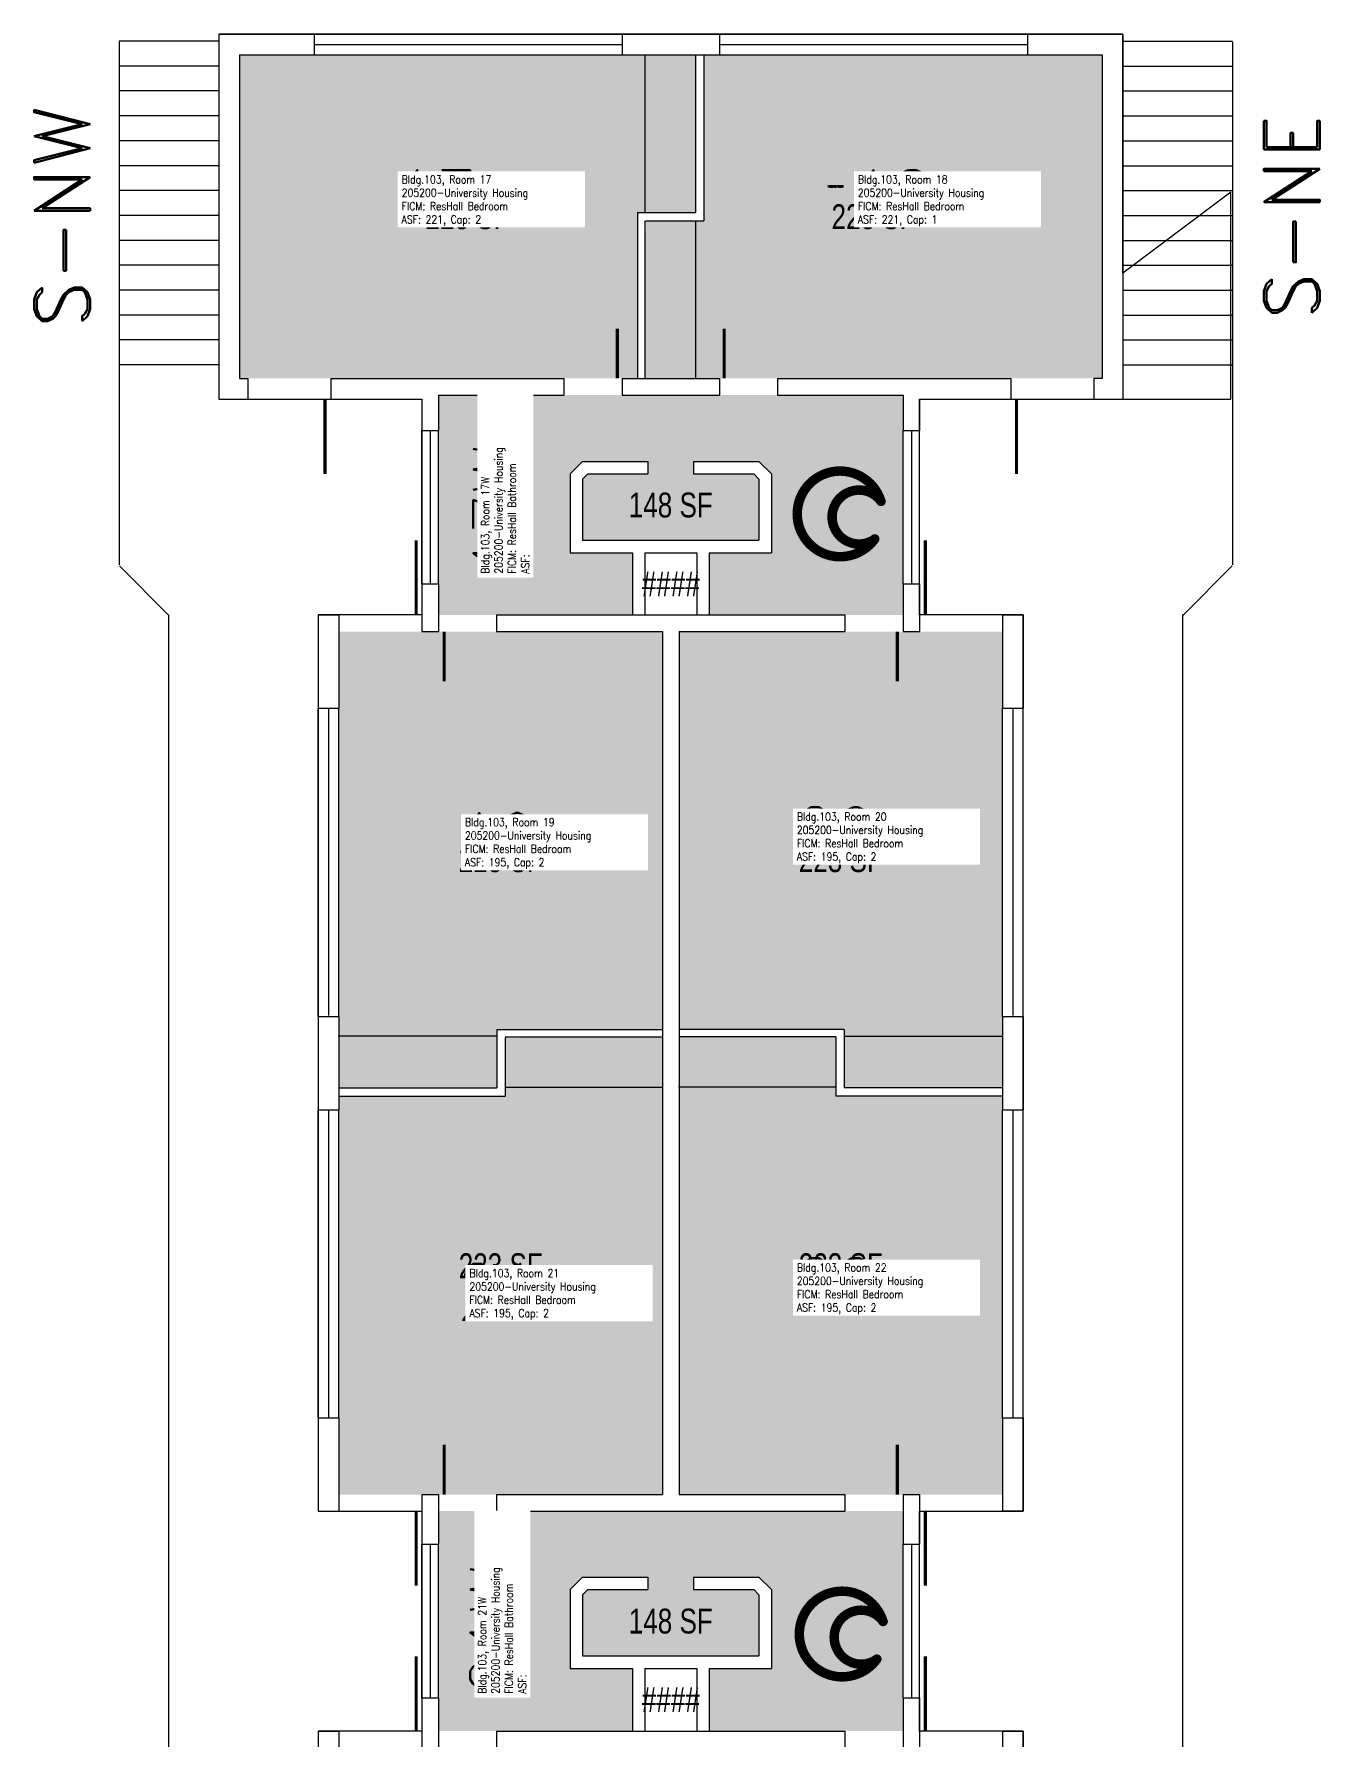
# Model space of a CAD drawing. Header units: inches. Extents: x -100 to 536, y 0 to 2108.
# Drawn here: x -89 to 531, y 1285 to 2108 of the extents above; entities that cross this region are included whole.
import ezdxf
from ezdxf.enums import TextEntityAlignment as Align

# ---------------------------------------------------------------- set-up
doc = ezdxf.new("R2010")
doc.units = ezdxf.units.IN
doc.header["$LTSCALE"] = 100
doc.header["$MEASUREMENT"] = 0
doc.layers.get('0').update_dxf_attribs({"linetype": 'CONTINUOUS'})
for name, color, linetype in [('A-DOOR', 2, 'CONTINUOUS'), ('A-FP', 16, 'CONTINUOUS'), ('A-GLAZ', 1, 'CONTINUOUS'), ('A-GLAZ-SILL', 2, 'CONTINUOUS'), ('A-IDEN-ICON', 4, 'CONTINUOUS'), ('A-IDEN-RNUM', 7, 'CONTINUOUS'), ('A-IDEN-SNUM', 4, 'CONTINUOUS'), ('A-IDEN-TEXT', 4, 'CONTINUOUS'), ('A-IDEN-VNUM', 4, 'CONTINUOUS'), ('A-SITE', 3, 'CONTINUOUS'), ('A-WALL', 5, 'CONTINUOUS'), ('AREA-TEXT', 3, 'CONTINUOUS'), ('Rooms-Category-Color', 7, 'CONTINUOUS'), ('Rooms-College-Color', 7, 'CONTINUOUS'), ('Rooms-Department-Color', 7, 'CONTINUOUS'), ('Rooms-Division-Color', 7, 'CONTINUOUS'), ('Rooms-Information', 7, 'CONTINUOUS')]:
    doc.layers.add(name, color=color, linetype=linetype)
doc.styles.add('AREA', font='arial.ttf', dxfattribs={"width": 0.75, "height": 24})
doc.styles.add('ROOMSNUMBER', font='TXT.SHX', dxfattribs={"height": 1})
doc.styles.add('ROOMVNUMBER', font='simplex.shx', dxfattribs={"width": 0.85})
doc.styles.add('TEXT', font='ROMAND')

# ---------------------------------------------------------------- blocks, each defined once
blk = doc.blocks.new('CPBATH')
at = {"const_width": 0.0127}
for points in [[(0.0571, 0.0168, 0.861492), (-0.0551, 0, 1)], [(0.0571, 0.0168, 0.729002), (-0.0084, -0.0042, 1)], [(-0.0551, 0, 0.726902), (0.0487, -0.0337, 1)], [(-0.0084, -0.0042, 0.609468), (0.0487, -0.0337, 1)]]:
    blk.add_lwpolyline(points, format="xyb", dxfattribs=at)
at = {"const_width": 0.00637}
for points in [[(0.0544, 0.0152, 1), (0.0599, 0.0184, 1)], [(0.0459, -0.0353, 1), (0.0515, -0.0321, 1)]]:
    blk.add_lwpolyline(points, format="xyb", close=True, dxfattribs=at)

msp = doc.modelspace()

# ---------------------------------------------------------------- hatches: boundary and pattern name
at = {"layer": 'Rooms-Category-Color', "true_color": 0x728ef3}
for points in [[(14, 1942), (10, 1942), (10, 2098), (46, 2098), (194.5, 2098), (230, 2098), (230, 2022), (202, 2022), (202, 1942), (166.5, 1942), (54, 1942)], [(422, 1942), (382, 1942), (269.5, 1942), (241.5, 1942), (205.54, 1942), (206, 2018), (234, 2018), (234, 2098), (390, 2098), (426, 2098), (426, 1942)], [(236.5, 1858), (236.5, 1828), (302, 1828), (330, 1828), (330, 1843), (330, 1917), (330, 1934), (269.5, 1934), (241.5, 1934), (194.5, 1934), (166.5, 1934), (106, 1934), (106, 1917), (106, 1843), (106, 1828), (134, 1828), (199.5, 1828), (199.5, 1858), (169.5, 1858), (169.5, 1896), (175.5, 1902), (207, 1902), (207, 1896), (177.99, 1896), (175.5, 1893.51), (175.5, 1864), (260.5, 1864), (260.5, 1893.51), (258.01, 1896), (229, 1896), (229, 1902), (260.5, 1902), (266.5, 1896), (266.5, 1858)], [(134.08, 1628.11), (134.08, 1600.11), (58, 1600.11), (58, 1634.5), (58, 1783), (58, 1820), (134, 1820), (214, 1820), (214, 1628.11)], [(378, 1600.11), (301.65, 1600.11), (301.65, 1628.11), (222, 1628.11), (222, 1820), (302, 1820), (378, 1820), (378, 1783), (378, 1634.5)], [(106, 1404), (134, 1404), (58, 1404), (58, 1441), (58, 1596.11), (138.08, 1596.11), (138.08, 1624.11), (214, 1624.57), (214, 1404), (134, 1404)], [(297.65, 1596.11), (297.65, 1624.57), (222, 1624.57), (222, 1404), (302, 1404), (378, 1404), (378, 1441), (378, 1596.11)], [(199.5, 1290), (199.5, 1320.18), (169.5, 1320.18), (169.5, 1358.18), (175.5, 1364.18), (207, 1364.18), (207, 1358.18), (177.99, 1358.18), (175.5, 1355.69), (175.5, 1326.18), (260.5, 1326.18), (260.5, 1355.69), (258.01, 1358.18), (229, 1358.18), (229, 1364.18), (260.5, 1364.18), (266.5, 1358.18), (266.5, 1320.18), (236.5, 1320.18), (236.5, 1290), (302, 1290), (330, 1290), (330, 1306), (330, 1380), (330, 1396), (302, 1396), (134, 1396), (106, 1396), (106, 1380), (106, 1306), (106, 1290), (134, 1290)]]:
    msp.add_hatch(color=171, dxfattribs=at).paths.add_polyline_path(points)
at = {"layer": 'Rooms-College-Color', "true_color": 0xadadad}
for points in [[(14, 1942), (10, 1942), (10, 2098), (46, 2098), (194.5, 2098), (230, 2098), (230, 2022), (202, 2022), (202, 1942), (166.5, 1942), (54, 1942)], [(422, 1942), (382, 1942), (269.5, 1942), (241.5, 1942), (205.54, 1942), (206, 2018), (234, 2018), (234, 2098), (390, 2098), (426, 2098), (426, 1942)], [(236.5, 1858), (236.5, 1828), (302, 1828), (330, 1828), (330, 1843), (330, 1917), (330, 1934), (269.5, 1934), (241.5, 1934), (194.5, 1934), (166.5, 1934), (106, 1934), (106, 1917), (106, 1843), (106, 1828), (134, 1828), (199.5, 1828), (199.5, 1858), (169.5, 1858), (169.5, 1896), (175.5, 1902), (207, 1902), (207, 1896), (177.99, 1896), (175.5, 1893.51), (175.5, 1864), (260.5, 1864), (260.5, 1893.51), (258.01, 1896), (229, 1896), (229, 1902), (260.5, 1902), (266.5, 1896), (266.5, 1858)], [(134.08, 1628.11), (134.08, 1600.11), (58, 1600.11), (58, 1634.5), (58, 1783), (58, 1820), (134, 1820), (214, 1820), (214, 1628.11)], [(378, 1600.11), (301.65, 1600.11), (301.65, 1628.11), (222, 1628.11), (222, 1820), (302, 1820), (378, 1820), (378, 1783), (378, 1634.5)], [(106, 1404), (134, 1404), (58, 1404), (58, 1441), (58, 1596.11), (138.08, 1596.11), (138.08, 1624.11), (214, 1624.57), (214, 1404), (134, 1404)], [(297.65, 1596.11), (297.65, 1624.57), (222, 1624.57), (222, 1404), (302, 1404), (378, 1404), (378, 1441), (378, 1596.11)], [(199.5, 1290), (199.5, 1320.18), (169.5, 1320.18), (169.5, 1358.18), (175.5, 1364.18), (207, 1364.18), (207, 1358.18), (177.99, 1358.18), (175.5, 1355.69), (175.5, 1326.18), (260.5, 1326.18), (260.5, 1355.69), (258.01, 1358.18), (229, 1358.18), (229, 1364.18), (260.5, 1364.18), (266.5, 1358.18), (266.5, 1320.18), (236.5, 1320.18), (236.5, 1290), (302, 1290), (330, 1290), (330, 1306), (330, 1380), (330, 1396), (302, 1396), (134, 1396), (106, 1396), (106, 1380), (106, 1306), (106, 1290), (134, 1290)]]:
    msp.add_hatch(color=253, dxfattribs=at).paths.add_polyline_path(points)
at = {"layer": 'Rooms-Department-Color', "true_color": 0x604aed}
for points in [[(14, 1942), (10, 1942), (10, 2098), (46, 2098), (194.5, 2098), (230, 2098), (230, 2022), (202, 2022), (202, 1942), (166.5, 1942), (54, 1942)], [(422, 1942), (382, 1942), (269.5, 1942), (241.5, 1942), (205.54, 1942), (206, 2018), (234, 2018), (234, 2098), (390, 2098), (426, 2098), (426, 1942)], [(236.5, 1858), (236.5, 1828), (302, 1828), (330, 1828), (330, 1843), (330, 1917), (330, 1934), (269.5, 1934), (241.5, 1934), (194.5, 1934), (166.5, 1934), (106, 1934), (106, 1917), (106, 1843), (106, 1828), (134, 1828), (199.5, 1828), (199.5, 1858), (169.5, 1858), (169.5, 1896), (175.5, 1902), (207, 1902), (207, 1896), (177.99, 1896), (175.5, 1893.51), (175.5, 1864), (260.5, 1864), (260.5, 1893.51), (258.01, 1896), (229, 1896), (229, 1902), (260.5, 1902), (266.5, 1896), (266.5, 1858)], [(134.08, 1628.11), (134.08, 1600.11), (58, 1600.11), (58, 1634.5), (58, 1783), (58, 1820), (134, 1820), (214, 1820), (214, 1628.11)], [(378, 1600.11), (301.65, 1600.11), (301.65, 1628.11), (222, 1628.11), (222, 1820), (302, 1820), (378, 1820), (378, 1783), (378, 1634.5)], [(106, 1404), (134, 1404), (58, 1404), (58, 1441), (58, 1596.11), (138.08, 1596.11), (138.08, 1624.11), (214, 1624.57), (214, 1404), (134, 1404)], [(297.65, 1596.11), (297.65, 1624.57), (222, 1624.57), (222, 1404), (302, 1404), (378, 1404), (378, 1441), (378, 1596.11)], [(199.5, 1290), (199.5, 1320.18), (169.5, 1320.18), (169.5, 1358.18), (175.5, 1364.18), (207, 1364.18), (207, 1358.18), (177.99, 1358.18), (175.5, 1355.69), (175.5, 1326.18), (260.5, 1326.18), (260.5, 1355.69), (258.01, 1358.18), (229, 1358.18), (229, 1364.18), (260.5, 1364.18), (266.5, 1358.18), (266.5, 1320.18), (236.5, 1320.18), (236.5, 1290), (302, 1290), (330, 1290), (330, 1306), (330, 1380), (330, 1396), (302, 1396), (134, 1396), (106, 1396), (106, 1380), (106, 1306), (106, 1290), (134, 1290)]]:
    msp.add_hatch(color=173, dxfattribs=at).paths.add_polyline_path(points)
at = {"layer": 'Rooms-Division-Color', "true_color": 0x604aed}
for points in [[(14, 1942), (10, 1942), (10, 2098), (46, 2098), (194.5, 2098), (230, 2098), (230, 2022), (202, 2022), (202, 1942), (166.5, 1942), (54, 1942)], [(422, 1942), (382, 1942), (269.5, 1942), (241.5, 1942), (205.54, 1942), (206, 2018), (234, 2018), (234, 2098), (390, 2098), (426, 2098), (426, 1942)], [(236.5, 1858), (236.5, 1828), (302, 1828), (330, 1828), (330, 1843), (330, 1917), (330, 1934), (269.5, 1934), (241.5, 1934), (194.5, 1934), (166.5, 1934), (106, 1934), (106, 1917), (106, 1843), (106, 1828), (134, 1828), (199.5, 1828), (199.5, 1858), (169.5, 1858), (169.5, 1896), (175.5, 1902), (207, 1902), (207, 1896), (177.99, 1896), (175.5, 1893.51), (175.5, 1864), (260.5, 1864), (260.5, 1893.51), (258.01, 1896), (229, 1896), (229, 1902), (260.5, 1902), (266.5, 1896), (266.5, 1858)], [(134.08, 1628.11), (134.08, 1600.11), (58, 1600.11), (58, 1634.5), (58, 1783), (58, 1820), (134, 1820), (214, 1820), (214, 1628.11)], [(378, 1600.11), (301.65, 1600.11), (301.65, 1628.11), (222, 1628.11), (222, 1820), (302, 1820), (378, 1820), (378, 1783), (378, 1634.5)], [(106, 1404), (134, 1404), (58, 1404), (58, 1441), (58, 1596.11), (138.08, 1596.11), (138.08, 1624.11), (214, 1624.57), (214, 1404), (134, 1404)], [(297.65, 1596.11), (297.65, 1624.57), (222, 1624.57), (222, 1404), (302, 1404), (378, 1404), (378, 1441), (378, 1596.11)], [(199.5, 1290), (199.5, 1320.18), (169.5, 1320.18), (169.5, 1358.18), (175.5, 1364.18), (207, 1364.18), (207, 1358.18), (177.99, 1358.18), (175.5, 1355.69), (175.5, 1326.18), (260.5, 1326.18), (260.5, 1355.69), (258.01, 1358.18), (229, 1358.18), (229, 1364.18), (260.5, 1364.18), (266.5, 1358.18), (266.5, 1320.18), (236.5, 1320.18), (236.5, 1290), (302, 1290), (330, 1290), (330, 1306), (330, 1380), (330, 1396), (302, 1396), (134, 1396), (106, 1396), (106, 1380), (106, 1306), (106, 1290), (134, 1290)]]:
    msp.add_hatch(color=173, dxfattribs=at).paths.add_polyline_path(points)

# ---------------------------------------------------------------- linework, layer by layer
at = {"layer": 'A-DOOR'}
for p, q in [((205.54, 2098), (205.54, 2022)), ((230, 2018), (230, 1942)), ((134.17, 1624.89), (57.67, 1624.89)), ((301.57, 1624.89), (378.06, 1624.89)), ((138.17, 1600.38), (214.06, 1600.38)), ((297.57, 1600.38), (221.67, 1600.38))]:
    msp.add_line(p, q, dxfattribs=at)
for points in [[(192.25, 1942, 1.5, 1.5, 0), (192.25, 1966, 0, 0, 0), (193, 1966, 0, 0, 0.414214), (169, 1942, 0, 0, 0.414214)], [(243.75, 1942, 1.5, 1.5, 0), (243.75, 1966, 0, 0, 0), (243, 1966, 0, 0, -0.414214), (267, 1942, 0, 0, -0.414214)], [(51.25, 1932, 1.5, 1.5, 0), (51.25, 1896, 0, 0, 0), (50.5, 1896, 0, 0, -0.414214), (16, 1933.5, 0, 0, -0.414214)], [(384.75, 1932, 1.5, 1.5, 0), (384.75, 1896, 0, 0, 0), (385.5, 1896, 0, 0, 0.414214), (420, 1933.5, 0, 0, 0.414214)], [(95.25, 1828, 1.5, 1.5, 0), (95.25, 1864, 0, 0, 0), (94.5, 1864, 0, 0, 0.414214), (60, 1826.5, 0, 0, 0.414214)], [(340.75, 1828, 1.5, 1.5, 0), (340.75, 1864, 0, 0, 0), (341.5, 1864, 0, 0, -0.414214), (376, 1826.5, 0, 0, -0.414214)], [(108.75, 1820, 1.5, 1.5, 0), (108.75, 1796, 0, 0, 0), (108, 1796, 0, 0, 0.414214), (132, 1820, 0, 0, 0.414214)], [(327.25, 1820, 1.5, 1.5, 0), (327.25, 1796, 0, 0, 0), (328, 1796, 0, 0, -0.414214), (304, 1820, 0, 0, -0.414214)], [(108.75, 1404, 1.5, 1.5, 0), (108.75, 1428, 0, 0, 0), (108, 1428, 0, 0, -0.414214), (132, 1404, 0, 0, -0.414214)], [(327.25, 1404, 1.5, 1.5, 0), (327.25, 1428, 0, 0, 0), (328, 1428, 0, 0, 0.414214), (304, 1404, 0, 0, 0.414214)], [(95.25, 1396, 1.5, 1.5, 0), (95.25, 1360, 0, 0, 0), (94.5, 1360, 0, 0, -0.414214), (60, 1397.5, 0, 0, -0.414214)], [(340.75, 1396, 1.5, 1.5, 0), (340.75, 1360, 0, 0, 0), (341.5, 1360, 0, 0, 0.414214), (376, 1397.5, 0, 0, 0.414214)], [(95.25, 1290, 1.5, 1.5, 0), (95.25, 1326, 0, 0, 0), (94.5, 1326, 0, 0, 0.414214), (60, 1288.5, 0, 0, 0.414214)], [(340.75, 1290, 1.5, 1.5, 0), (340.75, 1326, 0, 0, 0), (341.5, 1326, 0, 0, -0.414214), (376, 1288.5, 0, 0, -0.414214)]]:
    msp.add_lwpolyline(points, format="xyseb", dxfattribs=at)
at = {"layer": 'A-FP', "elevation": -5016}
msp.add_lwpolyline([(388, 818), (388, 1290), (338, 1290), (338, 1396), (388, 1396), (388, 1828), (338, 1828), (338, 1932), (488, 1932), (488, 2031.87), (436, 1992.8), (436, 2108), (0, 2108), (0, 1932), (98, 1932), (98, 1828), (48, 1828), (48, 1396), (98, 1396), (98, 1290), (48, 1290), (48, 818)], dxfattribs=at)
at = {"layer": 'A-GLAZ'}
for p, q in [((46, 2103), (194.5, 2103)), ((241.5, 2103), (390, 2103)), ((102, 1917), (102, 1843)), ((334, 1917), (334, 1843)), ((53, 1783), (53, 1635)), ((383, 1783), (383, 1635)), ((53, 1589), (53, 1441)), ((383, 1589), (383, 1441)), ((102, 1380), (102, 1306)), ((334, 1380), (334, 1306))]:
    msp.add_line(p, q, dxfattribs=at)
at = {"layer": 'A-GLAZ-SILL'}
for p, q in [((46, 2108), (194.5, 2108)), ((241.5, 2108), (390, 2108)), ((46, 2098), (194.5, 2098)), ((241.5, 2098), (390, 2098)), ((98, 1843), (98, 1917)), ((106, 1843), (106, 1917)), ((330, 1843), (330, 1917)), ((338, 1843), (338, 1917)), ((48, 1634.5), (48, 1783)), ((58, 1634.5), (58, 1783)), ((378, 1634.5), (378, 1783)), ((388, 1634.5), (388, 1783)), ((48, 1441), (48, 1589.5)), ((58, 1441), (58, 1589.5)), ((378, 1441), (378, 1589.5)), ((388, 1441), (388, 1589.5)), ((98, 1306), (98, 1380)), ((106, 1306), (106, 1380)), ((330, 1306), (330, 1380)), ((338, 1306), (338, 1380))]:
    msp.add_line(p, q, dxfattribs=at)
at = {"layer": 'A-SITE'}
for p, q in [((-48, 2104.33), (-48, 1852.11)), ((0, 2104.59), (-47.92, 2104.59)), ((436, 2104.59), (488.8, 2104.59)), ((488.87, 2104.33), (488.87, 1852.11)), ((0, 2092.59), (-47.92, 2092.59)), ((436, 2092.59), (488.8, 2092.59)), ((0, 2080.59), (-47.92, 2080.59)), ((436, 2080.59), (488.8, 2080.59)), ((0, 2068.59), (-47.92, 2068.59)), ((436, 2068.59), (488.8, 2068.59)), ((0, 2056.59), (-47.92, 2056.59)), ((436, 2056.59), (488.8, 2056.59)), ((0, 2044.59), (-47.92, 2044.59)), ((436, 2044.59), (488.8, 2044.59)), ((0, 2032.59), (-47.92, 2032.59)), ((436, 2032.59), (488.8, 2032.59)), ((0, 2020.59), (-47.92, 2020.59)), ((436, 2020.59), (488.8, 2020.59)), ((0, 2008.59), (-47.92, 2008.59)), ((436, 2008.59), (488.8, 2008.59)), ((0, 1996.59), (-47.92, 1996.59)), ((436, 1996.59), (488.8, 1996.59)), ((0, 1984.59), (-47.92, 1984.59)), ((436, 1984.59), (488.8, 1984.59)), ((0, 1972.59), (-47.92, 1972.59)), ((436, 1972.59), (488.8, 1972.59)), ((0, 1960.59), (-47.92, 1960.59)), ((436, 1960.59), (488.8, 1960.59)), ((0, 1948.59), (-47.92, 1948.59)), ((436, 1948.59), (488.8, 1948.59)), ((-47.82, 1851.67), (-24.13, 1827.89)), ((488.7, 1851.67), (465.01, 1827.89)), ((-24.36, 1828.11), (-24, 1828.11)), ((-24, 279.48), (-24, 1828.11)), ((-24, 279.48), (-24, 1828.11)), ((464.87, 279.48), (464.87, 1828.11)), ((465.23, 1828.11), (464.87, 1828.11)), ((464.87, 279.48), (464.87, 1828.11))]:
    msp.add_line(p, q, dxfattribs=at)
at = {"layer": 'A-WALL'}
for p, q in [((0, 2108), (46, 2108)), ((0, 2108), (0, 1932)), ((46, 2108), (46, 2098)), ((194.5, 2108), (194.5, 2098)), ((194.5, 2108), (241.5, 2108)), ((241.5, 2108), (241.5, 2098)), ((390, 2108), (390, 2098)), ((390, 2108), (436, 2108)), ((436, 2108), (436, 1932)), ((10, 2098), (10, 1942)), ((10, 2098), (46, 2098)), ((194.5, 2098), (241.5, 2098)), ((230, 2098), (230, 2022)), ((234, 2098), (234, 2018)), ((390, 2098), (426, 2098)), ((426, 2098), (426, 1942)), ((202, 2022), (202, 1942)), ((202, 2022), (230, 2022)), ((205.54, 2018), (205.54, 1942)), ((206, 2018), (234, 2018)), ((10, 1942), (14, 1942)), ((14, 1942), (14, 1932)), ((54, 1942), (166.5, 1942)), ((54, 1942), (54, 1932)), ((166.5, 1942), (166.5, 1934)), ((194.5, 1942), (194.5, 1934)), ((194.5, 1942), (241.5, 1942)), ((241.5, 1942), (241.5, 1934)), ((269.5, 1942), (269.5, 1934)), ((269.5, 1942), (382, 1942)), ((382, 1942), (382, 1932)), ((422, 1942), (422, 1932)), ((426, 1942), (422, 1942)), ((106, 1934), (106, 1917)), ((106, 1934), (166.5, 1934)), ((194.5, 1934), (241.5, 1934)), ((269.5, 1934), (330, 1934)), ((330, 1934), (330, 1917)), ((0, 1932), (14, 1932)), ((54, 1932), (98, 1932)), ((98, 1932), (98, 1917)), ((338, 1932), (338, 1917)), ((338, 1932), (382, 1932)), ((422, 1932), (436, 1932)), ((98, 1917), (106, 1917)), ((330, 1917), (338, 1917)), ((175.5, 1902), (169.5, 1896)), ((175.5, 1902), (207, 1902)), ((207, 1902), (207, 1896)), ((229, 1902), (229, 1896)), ((229, 1902), (260.5, 1902)), ((266.5, 1896), (260.5, 1902)), ((169.5, 1896), (169.5, 1858)), ((175.5, 1893.51), (177.99, 1896)), ((175.5, 1893.51), (175.5, 1864)), ((177.99, 1896), (207, 1896)), ((229, 1896), (258.01, 1896)), ((258.01, 1896), (260.5, 1893.51)), ((260.5, 1893.51), (260.5, 1864)), ((266.5, 1896), (266.5, 1858)), ((175.5, 1864), (260.5, 1864)), ((169.5, 1858), (199.5, 1858)), ((199.5, 1858), (199.5, 1828)), ((205.5, 1858), (205.5, 1828)), ((205.5, 1858), (230.5, 1858)), ((230.5, 1858), (230.5, 1828)), ((236.5, 1858), (236.5, 1828)), ((236.5, 1858), (266.5, 1858)), ((98, 1843), (106, 1843)), ((98, 1843), (98, 1820)), ((106, 1843), (106, 1820)), ((330, 1843), (330, 1820)), ((330, 1843), (338, 1843)), ((338, 1843), (338, 1820)), ((48, 1828), (58, 1828)), ((48, 1828), (58, 1828)), ((48, 1828), (48, 1783)), ((58, 1828), (58, 1783)), ((134, 1828), (302, 1828)), ((134, 1828), (134, 1820)), ((302, 1828), (302, 1820)), ((378, 1828), (378, 1783)), ((378, 1828), (388, 1828)), ((388, 1828), (388, 1783)), ((98, 1820), (106, 1820)), ((134, 1820), (214, 1820)), ((214, 1820), (214, 1404)), ((222, 1820), (222, 1404)), ((222, 1820), (302, 1820)), ((330, 1820), (338, 1820)), ((48, 1783), (58, 1783)), ((378, 1783), (388, 1783)), ((48, 1634.5), (58, 1634.5)), ((48, 1634.5), (48, 1589.5)), ((58, 1634.5), (58, 1589.5)), ((378, 1634.5), (388, 1634.5)), ((378, 1634.5), (378, 1589.5)), ((388, 1634.5), (388, 1589.5)), ((134.08, 1628.11), (134.08, 1600.11)), ((134.08, 1628.11), (213.74, 1628.11)), ((138.08, 1624.57), (213.74, 1624.57)), ((138.08, 1624.11), (138.08, 1596.11)), ((301.65, 1628.11), (222, 1628.11)), ((297.65, 1624.57), (222, 1624.57)), ((297.65, 1624.57), (297.65, 1596.11)), ((301.65, 1628.11), (301.65, 1600.11)), ((58.08, 1600.11), (134.08, 1600.11)), ((377.65, 1600.11), (301.65, 1600.11)), ((48, 1589.5), (58, 1589.5)), ((58.08, 1596.11), (138.08, 1596.11)), ((377.65, 1596.11), (297.65, 1596.11)), ((378, 1589.5), (388, 1589.5)), ((48, 1441), (58, 1441)), ((48, 1441), (48, 1396)), ((58, 1441), (58, 1396)), ((378, 1441), (388, 1441)), ((378, 1441), (378, 1396)), ((388, 1441), (388, 1396)), ((98, 1404), (106, 1404)), ((98, 1404), (98, 1380)), ((106, 1404), (106, 1380)), ((134, 1404), (134, 1396)), ((134, 1404), (214, 1404)), ((222, 1404), (302, 1404)), ((302, 1404), (302, 1396)), ((330, 1404), (330, 1380)), ((330, 1404), (338, 1404)), ((338, 1404), (338, 1380)), ((48, 1396), (58, 1396)), ((134, 1396), (302, 1396)), ((388, 1396), (378, 1396)), ((98, 1380), (106, 1380)), ((330, 1380), (338, 1380)), ((169.5, 1358.18), (175.5, 1364.18)), ((169.5, 1358.18), (169.5, 1320.18)), ((175.5, 1364.18), (207, 1364.18)), ((177.99, 1358.18), (175.5, 1355.69)), ((177.99, 1358.18), (207, 1358.18)), ((207, 1364.18), (207, 1358.18)), ((229, 1364.18), (229, 1358.18)), ((229, 1364.18), (260.5, 1364.18)), ((229, 1358.18), (258.01, 1358.18)), ((258.01, 1358.18), (260.5, 1355.69)), ((266.5, 1358.18), (260.5, 1364.18)), ((266.5, 1358.18), (266.5, 1320.18)), ((175.5, 1355.69), (175.5, 1326.18)), ((260.5, 1355.69), (260.5, 1326.18)), ((175.5, 1326.18), (260.5, 1326.18)), ((169.5, 1320.18), (199.5, 1320.18)), ((199.5, 1320.18), (199.5, 1290.18)), ((205.5, 1320.18), (230.5, 1320.18)), ((205.5, 1320.18), (205.5, 1290.18)), ((230.5, 1320.18), (230.5, 1290.18)), ((236.5, 1320.18), (266.5, 1320.18)), ((236.5, 1320.18), (236.5, 1290.18)), ((98, 1306), (106, 1306)), ((98, 1306), (98, 1282)), ((106, 1306), (106, 1282)), ((330, 1306), (330, 1282)), ((330, 1306), (338, 1306)), ((338, 1306), (338, 1282)), ((48, 1290), (58, 1290)), ((48, 1290), (48, 1245)), ((58, 1290), (58, 1245)), ((134, 1290), (302, 1290)), ((134, 1290), (134, 1282)), ((302, 1290), (302, 1282)), ((378, 1290), (378, 1245)), ((378, 1290), (388, 1290)), ((388, 1290), (388, 1245))]:
    msp.add_line(p, q, dxfattribs=at)

# ---------------------------------------------------------------- block references
at = {"layer": 'A-IDEN-ICON', "xscale": 360, "yscale": 360, "zscale": 360}
for p in [(298.81, 1876.73), (299.81, 1336.76)]:
    msp.add_blockref('CPBATH', p, dxfattribs=at)

# ---------------------------------------------------------------- texts
at = {"layer": 'A-IDEN-RNUM', "style": 'ROOMSNUMBER', "width": 0.85}
for s, p in [('0017-00', (134.57, 2031.93, 0)), ('0018-00', (297.37, 2034.61, 0)), ('0019-00', (134.57, 1719.11, 0)), ('0020-00', (297.37, 1721.79, 0)), ('0021-00', (134.57, 1501.71, 0)), ('0022-00', (297.37, 1504.4, 0))]:
    msp.add_text(s, height=1, dxfattribs=at).set_placement(p, align=Align.MIDDLE)
for s, p in [('0017-W0', (134.78, 1883.46, 0)), ('0021-W0', (134.78, 1338.54, 0))]:
    msp.add_text(s, height=1, rotation=90, dxfattribs=at).set_placement(p, align=Align.MIDDLE)
at = {"layer": 'A-IDEN-SNUM', "style": 'ROOMSNUMBER', "width": 0.85}
for s, p in [('1030001700', (134.57, 2031.93, 0)), ('1030001800', (297.37, 2034.61, 0)), ('1030001900', (134.57, 1719.11, 0)), ('1030002000', (297.37, 1721.79, 0)), ('1030002100', (134.57, 1501.71, 0)), ('1030002200', (297.37, 1504.4, 0))]:
    msp.add_text(s, height=1, dxfattribs=at).set_placement(p, align=Align.MIDDLE)
for s, p in [('10300017W0', (134.78, 1883.46, 0)), ('10300021W0', (134.78, 1338.54, 0))]:
    msp.add_text(s, height=1, rotation=90, dxfattribs=at).set_placement(p, align=Align.MIDDLE)
at = {"layer": 'A-IDEN-TEXT', "style": 'TEXT'}
for s, p in [('S-NW', (-75.5, 2020, 0)), ('S-NE', (517.5, 2020, 0))]:
    msp.add_text(s, height=27, rotation=90, dxfattribs=at).set_placement(p, align=Align.MIDDLE)
at = {"layer": 'A-IDEN-VNUM', "style": 'ROOMVNUMBER', "width": 0.85}
for s, p in [('17', (104.63, 2028.96, 0)), ('18', (324.6, 2028.96, 0)), ('19', (134.57, 1719.11, 0)), ('20', (297.37, 1721.79, 0)), ('21', (134.57, 1501.71, 0)), ('22', (297.37, 1504.4, 0))]:
    msp.add_text(s, height=27, dxfattribs=at).set_placement(p, align=Align.MIDDLE)
for s, p in [('17W', (136.28, 1878.51, 0)), ('21W', (134.78, 1338.54, 0))]:
    msp.add_text(s, height=27, rotation=90, dxfattribs=at).set_placement(p, align=Align.MIDDLE)
at = {"layer": 'AREA-TEXT', "style": 'AREA', "width": 0.75}
for s, p in [('223 SF', (120, 2020)), ('223 SF', (315.77, 2020)), ('148 SF', (218, 1881)), ('####', (218, 1843)), ('223 SF', (136, 1710.05)), ('223 SF', (300, 1710.05)), ('223 SF', (136, 1514.28)), ('223 SF', (300, 1514.28)), ('148 SF', (218, 1343)), ('####', (218, 1305.09))]:
    msp.add_text(s, height=12, dxfattribs=at).set_placement(p, align=Align.MIDDLE_CENTER)

# ---------------------------------------------------------------- next in the draw order: texts
at = {"layer": 'Rooms-Information', "char_height": 3.8571, "width": 86.4, "attachment_point": 7, "style": 'ROOMVNUMBER', "bg_fill": 3, "box_fill_scale": 1.5, "bg_fill_color": 256, "bg_fill_true_color": 13158600, "bg_fill_transparency": 0}
for s, insert in [('Bldg.103, Room 17^M^J205200-University Housing^M^JFICM: ResHall Bedroom^M^JASF: 221, Cap: 2', (88.24, 2015.46, 0)), ('Bldg.103, Room 18^M^J205200-University Housing^M^JFICM: ResHall Bedroom^M^JASF: 221, Cap: 1', (308.21, 2015.46, 0)), ('Bldg.103, Room 19^M^J205200-University Housing^M^JFICM: ResHall Bedroom^M^JASF: 195, Cap: 2', (118.72, 1705.61, 0)), ('Bldg.103, Room 20^M^J205200-University Housing^M^JFICM: ResHall Bedroom^M^JASF: 195, Cap: 2', (278.79, 1708.29, 0)), ('Bldg.103, Room 21^M^J205200-University Housing^M^JFICM: ResHall Bedroom^M^JASF: 195, Cap: 2', (120.91, 1488.21, 0)), ('Bldg.103, Room 22^M^J205200-University Housing^M^JFICM: ResHall Bedroom^M^JASF: 195, Cap: 2', (278.79, 1490.9, 0))]:
    msp.add_mtext(s, dxfattribs=dict(at, insert=insert))
at = {"layer": 'Rooms-Information', "char_height": 3.8571, "width": 86.4, "attachment_point": 7, "rotation": 90, "style": 'ROOMVNUMBER', "bg_fill": 3, "box_fill_scale": 1.5, "bg_fill_color": 256, "bg_fill_true_color": 13158600, "bg_fill_transparency": 0}
for s, insert in [('Bldg.103, Room 17W^M^J205200-University Housing^M^JFICM: ResHall Bathroom^M^JASF: ', (149.78, 1847.91, 0)), ('Bldg.103, Room 21W^M^J205200-University Housing^M^JFICM: ResHall Bathroom^M^JASF: ', (148.28, 1307.94, 0))]:
    msp.add_mtext(s, dxfattribs=dict(at, insert=insert))

doc.saveas('drawing.dxf')
